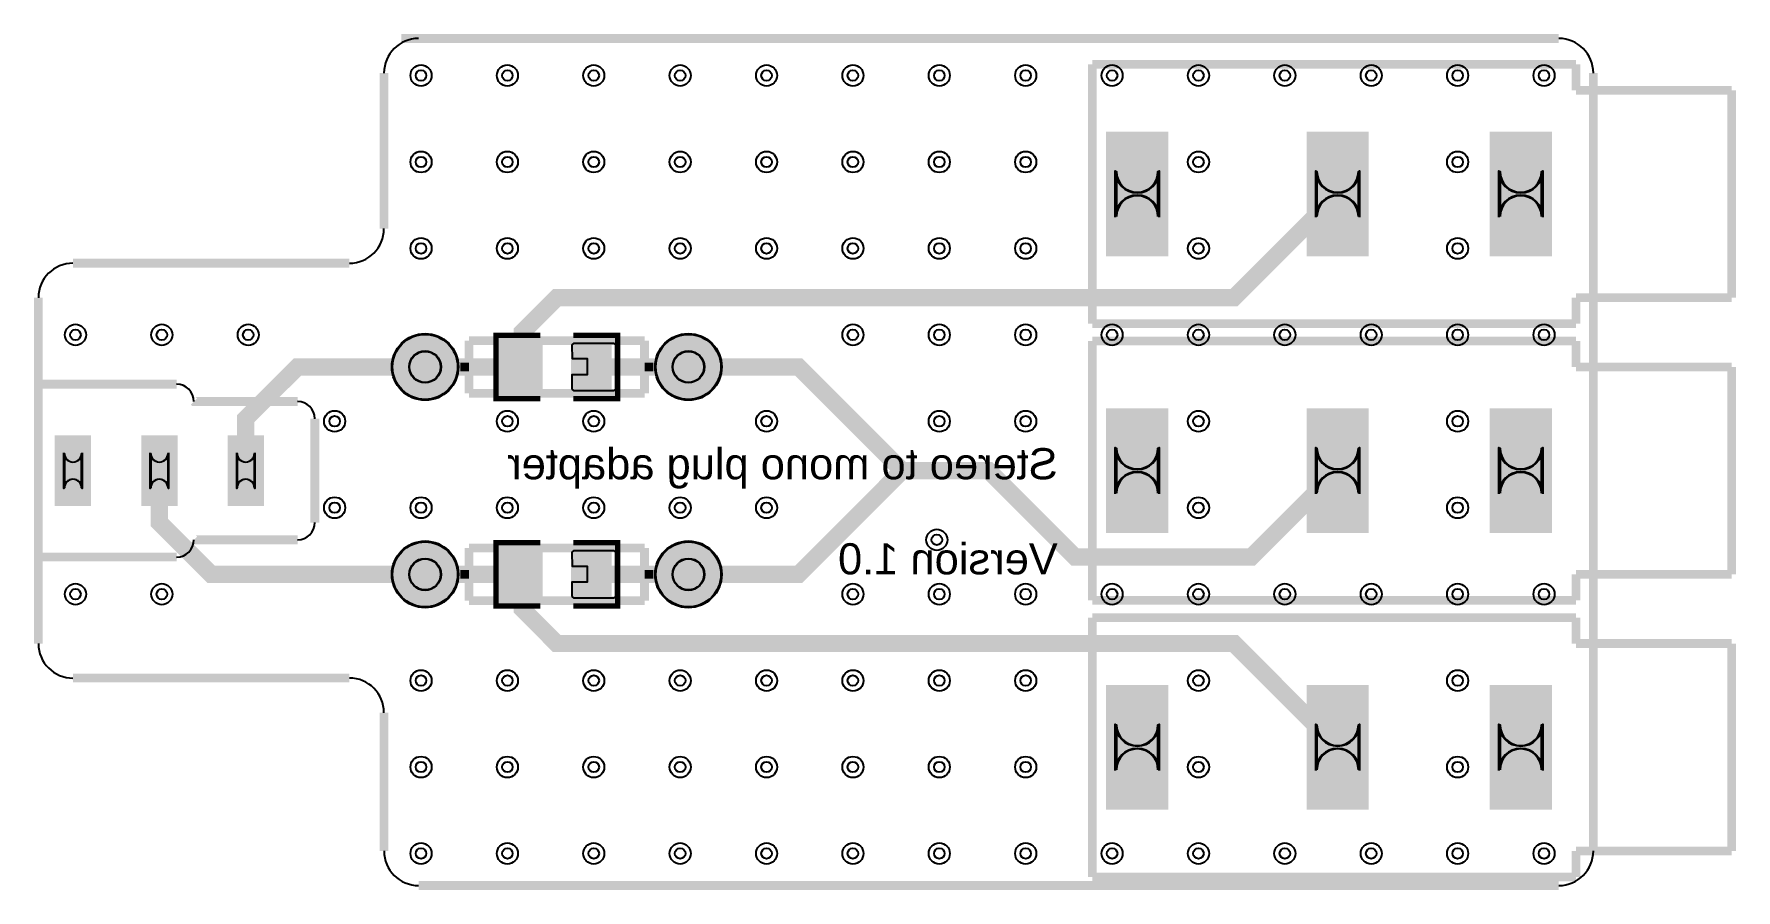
# Model space of a CAD drawing. Header units: millimetres. Extents: x -0.1 to 49.1, y -2.1 to 22.6.
import ezdxf

# ---------------------------------------------------------------- set-up
doc = ezdxf.new("R2010")
doc.units = ezdxf.units.MM
for name, color, linetype, true_color in [('BoardOutLine', 7, 'Continuous', 0xff00ff), ('BottomSolderMaskLayer', 7, 'Continuous', 0xaa00ff), ('Hole', 7, 'Continuous', 0x222222), ('Multi-Layer', 7, 'Continuous', 0xc0c0c0), ('TopLayer', 7, 'Continuous', 0xff0000), ('TopPasteMaskLayer', 7, 'Continuous', 0x808080), ('TopSilkLayer', 7, 'Continuous', 0xffcc00), ('TopSolderMaskLayer', 7, 'Continuous', 0x800080)]:
    doc.layers.add(name, color=color, linetype=linetype, true_color=true_color)
doc.styles.get("Standard").update_dxf_attribs({"font": 'arial.ttf'})

msp = doc.modelspace()

# ---------------------------------------------------------------- hatches: boundary and pattern name
at = {"layer": 'BottomSolderMaskLayer'}
for points in [[(32.700780570441566, 16.200228969121554), (30.899180367241115, 16.200228969121554), (30.899180367241115, 19.80182917232196), (32.700780570441566, 19.80182917232196)], [(38.500789678619185, 16.200228969121554), (36.699189475418734, 16.200228969121554), (36.699189475418734, 19.80182917232196), (38.500789678619185, 19.80182917232196)], [(43.80079119664879, 16.200228969121554), (41.99919099344834, 16.200228969121554), (41.99919099344834, 19.80182917232196), (43.80079119664879, 19.80182917232196)], [(10.224790449580826, 13, 1), (12.155194310388548, 13, 1)], [(17.84480568961145, 13, 1), (19.775209550419174, 13, 1)], [(32.700780570441566, 8.19921296708958), (30.899180367241115, 8.19921296708958), (30.899180367241115, 11.80081317028987), (32.700780570441566, 11.80081317028987)], [(38.500789678619185, 8.19921296708958), (36.699189475418734, 8.19921296708958), (36.699189475418734, 11.80081317028987), (38.500789678619185, 11.80081317028987)], [(43.80079119664879, 8.19921296708958), (41.99919099344834, 8.19921296708958), (41.99919099344834, 11.80081317028987), (43.80079119664879, 11.80081317028987)], [(0.4745999491999555, 11.025400050800044), (1.5254000508000445, 11.025400050800044), (1.5254000508000445, 8.974599949199956), (0.4745999491999555, 8.974599949199956)], [(2.9745934975740056, 11.025400050800044), (4.025393599174322, 11.025400050800044), (4.025393599174322, 8.974599949199956), (2.9745934975740056, 8.974599949199956)], [(5.4745999491999555, 11.025400050800044), (6.5254000508000445, 11.025400050800044), (6.5254000508000445, 8.974599949199956), (5.4745999491999555, 8.974599949199956)], [(10.224790449580826, 7.000000000000114, 1), (12.155194310388548, 7.000000000000114, 1)], [(17.84480568961145, 7.000000000000114, 1), (19.775209550419174, 7.000000000000114, 1)], [(32.700780570441566, 0.19921296708957925), (30.899180367241115, 0.19921296708957925), (30.899180367241115, 3.8008131702899846), (32.700780570441566, 3.8008131702899846)], [(38.500789678619185, 0.19921296708957925), (36.699189475418734, 0.19921296708957925), (36.699189475418734, 3.8008131702899846), (38.500789678619185, 3.8008131702899846)], [(43.80079119664879, 0.19921296708957925), (41.99919099344834, 0.19921296708957925), (41.99919099344834, 3.8008131702899846), (43.80079119664879, 3.8008131702899846)]]:
    msp.add_hatch(color=256, dxfattribs=at).paths.add_polyline_path(points)
at = {"layer": 'Multi-Layer'}
for points in [[(32.649987299974555, 16.25102870205751), (30.94998729997451, 16.25102870205751), (30.94998729997451, 19.751028702057397), (32.649987299974555, 19.751028702057397)], [(38.44998729997451, 16.25102870205751), (36.749987299974464, 16.25102870205751), (36.749987299974464, 19.751028702057397), (38.44998729997451, 19.751028702057397)], [(43.74998729997469, 16.25102870205751), (42.049987299974646, 16.25102870205751), (42.049987299974646, 19.751028702057397), (43.74998729997469, 19.751028702057397)], [(10.250190500380928, 13, 1), (12.129794259588447, 13, 1)], [(17.870205740411553, 13, 1), (19.749809499619072, 13, 1)], [(32.649987299974555, 8.250012700025422), (30.94998729997451, 8.250012700025422), (30.94998729997451, 11.750012700025422), (32.649987299974555, 11.750012700025422)], [(38.44998729997451, 8.250012700025422), (36.749987299974464, 8.250012700025422), (36.749987299974464, 11.750012700025422), (38.44998729997451, 11.750012700025422)], [(43.74998729997469, 8.250012700025422), (42.049987299974646, 8.250012700025422), (42.049987299974646, 11.750012700025422), (43.74998729997469, 11.750012700025422)], [(0.5, 11), (1.5, 11), (1.5, 9), (0.5, 9)], [(3, 11), (4, 11), (4, 9), (3, 9)], [(5.5, 11), (6.5, 11), (6.5, 9), (5.5, 9)], [(10.250190500380928, 7.000000000000114, 1), (12.129794259588447, 7.000000000000114, 1)], [(17.870205740411553, 7.000000000000114, 1), (19.749809499619072, 7.000000000000114, 1)], [(32.649987299974555, 0.2500127000254224), (30.94998729997451, 0.2500127000254224), (30.94998729997451, 3.7500127000254224), (32.649987299974555, 3.7500127000254224)], [(38.44998729997451, 0.2500127000254224), (36.749987299974464, 0.2500127000254224), (36.749987299974464, 3.7500127000254224), (38.44998729997451, 3.7500127000254224)], [(43.74998729997469, 0.2500127000254224), (42.049987299974646, 0.2500127000254224), (42.049987299974646, 3.7500127000254224), (43.74998729997469, 3.7500127000254224)]]:
    msp.add_hatch(color=256, dxfattribs=at).paths.add_polyline_path(points)
at = {"layer": 'TopLayer'}
for points in [[(14.566217932435848, 12.311506223012543), (14.566217932435848, 13.68849377698757), (13.433680467361, 13.68849377698757), (13.433680467361, 12.311506223012543)], [(15.433782067564152, 12.311506223012543), (15.433782067564152, 13.68849377698757), (16.566319532639, 13.68849377698757), (16.566319532639, 12.311506223012543)], [(14.566217932435848, 6.3115062230124295), (14.566217932435848, 7.6884937769875705), (13.433680467361, 7.6884937769875705), (13.433680467361, 6.3115062230124295)], [(15.433782067564152, 6.3115062230124295), (15.433782067564152, 7.6884937769875705), (16.566319532639, 7.6884937769875705), (16.566319532639, 6.3115062230124295)]]:
    msp.add_hatch(color=256, dxfattribs=at).paths.add_polyline_path(points)
at = {"layer": 'TopPasteMaskLayer'}
for points in [[(13.299974599949337, 12.359994919989958), (13.299974599949337, 13.639979679959424), (13.3499872999746, 13.689992379984801), (14.5, 13.689992379984801), (14.549987299974646, 13.639979679959424), (14.555016510033056, 13.229946659893358), (14.105003810007702, 13.229946659893358), (14.105003810007702, 12.779959359918735), (14.545008890017698, 12.779959359918735), (14.549987299974646, 12.359994919989958), (14.5, 12.309982219964468), (13.3499872999746, 12.309982219964468)], [(13.299974599949337, 6.359994919989845), (13.299974599949337, 7.6399796799593105), (13.3499872999746, 7.689992379984801), (14.5, 7.689992379984801), (14.549987299974646, 7.6399796799593105), (14.555016510033056, 7.229946659893358), (14.105003810007702, 7.229946659893358), (14.105003810007702, 6.779959359918735), (14.545008890017698, 6.779959359918735), (14.549987299974646, 6.359994919989845), (14.5, 6.309982219964468), (13.3499872999746, 6.309982219964468)]]:
    msp.add_hatch(color=256, dxfattribs=at).paths.add_polyline_path(points)
at = {"layer": 'TopSolderMaskLayer'}
for points in [[(32.700780570441566, 16.200228969121554), (30.899180367241115, 16.200228969121554), (30.899180367241115, 19.80182917232196), (32.700780570441566, 19.80182917232196)], [(38.500789678619185, 16.200228969121554), (36.699189475418734, 16.200228969121554), (36.699189475418734, 19.80182917232196), (38.500789678619185, 19.80182917232196)], [(43.80079119664879, 16.200228969121554), (41.99919099344834, 16.200228969121554), (41.99919099344834, 19.80182917232196), (43.80079119664879, 19.80182917232196)], [(10.224790449580826, 13, 1), (12.155194310388548, 13, 1)], [(17.84480568961145, 13, 1), (19.775209550419174, 13, 1)], [(14.591615704591504, 12.286106640735625), (14.591615704591504, 13.713893359264489), (13.408278137916113, 13.713893359264489), (13.408278137916113, 12.286106640735625)], [(15.408384295408496, 12.286106640735625), (15.408384295408496, 13.713893359264489), (16.59172186208366, 13.713893359264489), (16.59172186208366, 12.286106640735625)], [(32.700780570441566, 8.19921296708958), (30.899180367241115, 8.19921296708958), (30.899180367241115, 11.80081317028987), (32.700780570441566, 11.80081317028987)], [(38.500789678619185, 8.19921296708958), (36.699189475418734, 8.19921296708958), (36.699189475418734, 11.80081317028987), (38.500789678619185, 11.80081317028987)], [(43.80079119664879, 8.19921296708958), (41.99919099344834, 8.19921296708958), (41.99919099344834, 11.80081317028987), (43.80079119664879, 11.80081317028987)], [(0.4745999491999555, 11.025400050800044), (1.5254000508000445, 11.025400050800044), (1.5254000508000445, 8.974599949199956), (0.4745999491999555, 8.974599949199956)], [(2.9745934975740056, 11.025400050800044), (4.025393599174322, 11.025400050800044), (4.025393599174322, 8.974599949199956), (2.9745934975740056, 8.974599949199956)], [(5.4745999491999555, 11.025400050800044), (6.5254000508000445, 11.025400050800044), (6.5254000508000445, 8.974599949199956), (5.4745999491999555, 8.974599949199956)], [(10.224790449580826, 7.000000000000114, 1), (12.155194310388548, 7.000000000000114, 1)], [(17.84480568961145, 7.000000000000114, 1), (19.775209550419174, 7.000000000000114, 1)], [(14.591615704591504, 6.286106640735511), (14.591615704591504, 7.713893359264489), (13.408278137916113, 7.713893359264489), (13.408278137916113, 6.286106640735511)], [(15.408384295408496, 6.286106640735511), (15.408384295408496, 7.713893359264489), (16.59172186208366, 7.713893359264489), (16.59172186208366, 6.286106640735511)], [(32.700780570441566, 0.19921296708957925), (30.899180367241115, 0.19921296708957925), (30.899180367241115, 3.8008131702899846), (32.700780570441566, 3.8008131702899846)], [(38.500789678619185, 0.19921296708957925), (36.699189475418734, 0.19921296708957925), (36.699189475418734, 3.8008131702899846), (38.500789678619185, 3.8008131702899846)], [(43.80079119664879, 0.19921296708957925), (41.99919099344834, 0.19921296708957925), (41.99919099344834, 3.8008131702899846), (43.80079119664879, 3.8008131702899846)]]:
    msp.add_hatch(color=256, dxfattribs=at).paths.add_polyline_path(points)

# ---------------------------------------------------------------- linework, layer by layer
at = {"layer": 'BoardOutLine', "const_width": 0.25400050800101603}
for points in [[(10.5, 22.5), (44.000025400050845, 22.5)], [(10, 21.5), (10, 17)], [(45, 21.5), (45, -1)], [(1, 16.000000000000114), (9, 16.000000000000114)], [(0, 5), (0, 15)], [(1, 4), (9, 4)], [(10, -1), (10, 3.0000000000001137)], [(44, -1.9999999999998863), (13.216408432816934, -1.9999999999998863), (11.004064008127898, -1.9999999999998863)]]:
    msp.add_lwpolyline(points, dxfattribs=at)
at = {"layer": 'BoardOutLine'}
for centre, start, end in [((11, 21.5), 90, 180), ((44.00005080010169, 21.5), 0, 90), ((9, 17), 270, 0), ((1, 15.000000000000114), 90, 180), ((1, 5), 180.00000000000148, 270), ((9, 3.0000000000001137), 0, 90), ((11.003302006603917, -1), 180.00000000000148, 270), ((44, -1), 270, 0)]:
    msp.add_arc(centre, 1, start, end, dxfattribs=at)
at = {"layer": 'BottomSolderMaskLayer'}
for points in [[(31.16413503263461, 17.332134324176536), (31.16413503263461, 18.669897679887526)], [(32.43585282312902, 17.332134324176536), (32.43585282312902, 18.669897679887526)], [(36.964144140812, 17.332134324176536), (36.964144140812, 18.669897679887526)], [(38.23586193130641, 17.332134324176536), (38.23586193130641, 18.669897679887526)], [(42.264145658841606, 17.332134324176536), (42.264145658841606, 18.669897679887526)], [(43.53586344933601, 17.332134324176536), (43.53586344933601, 18.669897679887526)], [(0.7372866294119685, 10.512673980186719), (0.7372866294119685, 9.487299974599864)], [(1.2627133705880316, 10.512673980186719), (1.2627133705880316, 9.487299974599864)], [(3.237280177786246, 10.512673980186833), (3.237280177786246, 9.487299974599864)], [(3.762706918962309, 10.512673980186833), (3.762706918962309, 9.487299974599864)], [(5.737286629411969, 10.512673980186833), (5.737286629411969, 9.487299974599864)], [(6.262713370588031, 10.512673980186833), (6.262713370588031, 9.487299974599864)], [(31.16413503263461, 9.331118322144448), (31.16413503263461, 10.668881677855438)], [(32.43585282312902, 9.331118322144448), (32.43585282312902, 10.668881677855438)], [(36.964144140812, 9.331118322144448), (36.964144140812, 10.668881677855438)], [(38.23586193130641, 9.331118322144448), (38.23586193130641, 10.668881677855438)], [(42.264145658841606, 9.331118322144448), (42.264145658841606, 10.668881677855438)], [(43.53586344933601, 9.331118322144448), (43.53586344933601, 10.668881677855438)], [(31.16413503263461, 1.331118322144448), (31.16413503263461, 2.668881677855552)], [(32.43585282312902, 1.331118322144448), (32.43585282312902, 2.668881677855552)], [(36.964144140812, 1.331118322144448), (36.964144140812, 2.668881677855552)], [(38.23586193130641, 1.331118322144448), (38.23586193130641, 2.668881677855552)], [(42.264145658841606, 1.331118322144448), (42.264145658841606, 2.668881677855552)], [(43.53586344933601, 1.331118322144448), (43.53586344933601, 2.668881677855552)]]:
    msp.add_lwpolyline(points, close=True, dxfattribs=at)
for centre, radius in [((11.189992379984687, 13), 0.9652019304038612), ((18.810007620015313, 13), 0.9652019304038612), ((11.189992379984687, 13), 0.4617317342742795), ((18.810007620015313, 13), 0.4617317342742795), ((11.189992379984687, 7.000000000000114), 0.9652019304038612), ((18.810007620015313, 7.000000000000114), 0.9652019304038612), ((11.189992379984687, 7.000000000000114), 0.4617317342742795), ((18.810007620015313, 7.000000000000114), 0.4617317342742795)]:
    msp.add_circle(centre, radius, dxfattribs=at)
for centre, radius, start, end in [((31.799993927881815, 18.669897679887526), 0.6358588952472024, 180, 360), ((37.600003036059206, 18.669897679887526), 0.6358588952472024, 180, 360), ((42.90000455408881, 18.669897679887526), 0.6358588952472024, 180, 360), ((31.799993927881815, 17.332134324176536), 0.6358588952472024, 360, 180), ((37.600003036059206, 17.332134324176536), 0.6358588952472024, 360, 180), ((42.90000455408881, 17.332134324176536), 0.6358588952472024, 360, 180), ((1, 10.512673980186719), 0.26271337058803146, 180, 0), ((3.4999935483742775, 10.512673980186833), 0.26271337058803146, 180, 0), ((6, 10.512673980186833), 0.26271337058803146, 180, 0), ((31.799993927881815, 10.668881677855438), 0.6358588952472024, 180, 360), ((37.600003036059206, 10.668881677855438), 0.6358588952472024, 180, 360), ((42.90000455408881, 10.668881677855438), 0.6358588952472024, 180, 360), ((31.799993927881815, 9.331118322144448), 0.6358588952472024, 360, 180), ((37.600003036059206, 9.331118322144448), 0.6358588952472024, 360, 180), ((42.90000455408881, 9.331118322144448), 0.6358588952472024, 360, 180), ((1, 9.487299974599864), 0.26271337058803146, 0, 180), ((3.4999935483742775, 9.487299974599864), 0.26271337058803146, 0, 180), ((6, 9.487299974599864), 0.26271337058803146, 0, 180), ((31.799993927881815, 2.668881677855552), 0.6358588952472024, 180, 360), ((37.600003036059206, 2.668881677855552), 0.6358588952472024, 180, 360), ((42.90000455408881, 2.668881677855552), 0.6358588952472024, 180, 360), ((31.799993927881815, 1.331118322144448), 0.6358588952472024, 360, 180), ((37.600003036059206, 1.331118322144448), 0.6358588952472024, 360, 180), ((42.90000455408881, 1.331118322144448), 0.6358588952472024, 360, 180)]:
    msp.add_arc(centre, radius, start, end, dxfattribs=at)
at = {"layer": 'Hole'}
for centre in [(11.072059944119928, 21.427940055880185), (13.572059944119928, 21.427940055880185), (16.07205994411993, 21.427940055880185), (18.57205994411993, 21.427940055880185), (21.0720599441197, 21.427940055880185), (23.57205994411993, 21.427940055880185), (26.07205994411993, 21.427940055880185), (28.57205994411993, 21.427940055880185), (31.07205994411993, 21.427940055880185), (33.57205994411993, 21.427940055880185), (36.07205994411993, 21.427940055880185), (38.57205994411993, 21.427940055880185), (41.07205994411993, 21.427940055880185), (43.57205994411993, 21.427940055880185), (11.072059944119928, 18.92794005588007), (13.572059944119928, 18.92794005588007), (16.07205994411993, 18.92794005588007), (18.57205994411993, 18.92794005588007), (21.0720599441197, 18.92794005588007), (23.57205994411993, 18.92794005588007), (26.07205994411993, 18.92794005588007), (28.57205994411993, 18.92794005588007), (33.57205994411993, 18.92794005588007), (41.07205994411993, 18.92794005588007), (11.072059944119928, 16.427940055880185), (13.572059944119928, 16.427940055880185), (16.07205994411993, 16.427940055880185), (18.57205994411993, 16.427940055880185), (21.0720599441197, 16.427940055880185), (23.57205994411993, 16.427940055880185), (26.07205994411993, 16.427940055880185), (28.57205994411993, 16.427940055880185), (33.57205994411993, 16.427940055880185), (41.07205994411993, 16.427940055880185), (1.0720599441198146, 13.927940055880072), (3.5720599441199283, 13.927940055880072), (6.072059944119928, 13.927940055880072), (23.57205994411993, 13.927940055880072), (26.07205994411993, 13.927940055880072), (28.57205994411993, 13.927940055880072), (31.07205994411993, 13.927940055880072), (33.57205994411993, 13.927940055880072), (36.07205994411993, 13.927940055880072), (38.57205994411993, 13.927940055880072), (41.07205994411993, 13.927940055880072), (43.57205994411993, 13.927940055880072), (8.572059944119928, 11.427940055880072), (13.572059944119928, 11.427940055880072), (16.07205994411993, 11.427940055880072), (21.0720599441197, 11.427940055880072), (26.07205994411993, 11.427940055880072), (28.57205994411993, 11.427940055880072), (33.57205994411993, 11.427940055880072), (41.07205994411993, 11.427940055880072), (8.572059944119928, 8.927940055880185), (11.072059944119928, 8.927940055880185), (13.572059944119928, 8.927940055880185), (16.07205994411993, 8.927940055880185), (18.57205994411993, 8.927940055880185), (21.0720599441197, 8.927940055880185), (33.57205994411993, 8.927940055880185), (41.07205994411993, 8.927940055880185), (26, 8), (1.0720599441198146, 6.427940055880072), (3.5720599441199283, 6.427940055880072), (23.57205994411993, 6.427940055880072), (26.07205994411993, 6.427940055880072), (28.57205994411993, 6.427940055880072), (31.07205994411993, 6.427940055880072), (33.57205994411993, 6.427940055880072), (36.07205994411993, 6.427940055880072), (38.57205994411993, 6.427940055880072), (41.07205994411993, 6.427940055880072), (43.57205994411993, 6.427940055880072), (11.072059944119928, 3.9279400558801854), (13.572059944119928, 3.9279400558801854), (16.07205994411993, 3.9279400558801854), (18.57205994411993, 3.9279400558801854), (21.0720599441197, 3.9279400558801854), (23.57205994411993, 3.9279400558801854), (26.07205994411993, 3.9279400558801854), (28.57205994411993, 3.9279400558801854), (33.57205994411993, 3.9279400558801854), (41.07205994411993, 3.9279400558801854), (11.072059944119928, 1.4279400558800717), (13.572059944119928, 1.4279400558800717), (16.07205994411993, 1.4279400558800717), (18.57205994411993, 1.4279400558800717), (21.0720599441197, 1.4279400558800717), (23.57205994411993, 1.4279400558800717), (26.07205994411993, 1.4279400558800717), (28.57205994411993, 1.4279400558800717), (33.57205994411993, 1.4279400558800717), (41.07205994411993, 1.4279400558800717), (11.072059944119928, -1.0720599441198146), (13.572059944119928, -1.0720599441198146), (16.07205994411993, -1.0720599441198146), (18.57205994411993, -1.0720599441198146), (21.0720599441197, -1.0720599441198146), (23.57205994411993, -1.0720599441198146), (26.07205994411993, -1.0720599441198146), (28.57205994411993, -1.0720599441198146), (31.07205994411993, -1.0720599441198146), (33.57205994411993, -1.0720599441198146), (36.07205994411993, -1.0720599441198146), (38.57205994411993, -1.0720599441198146), (41.07205994411993, -1.0720599441198146), (43.57205994411993, -1.0720599441198146)]:
    msp.add_circle(centre, 0.15250190500381003, dxfattribs=at)
at = {"layer": 'Multi-Layer'}
for points in [[(31.20000000000018, 17.351003302006575), (31.20000000000018, 18.651028702057374)], [(32.40000000000018, 17.351003302006575), (32.40000000000018, 18.651028702057374)], [(37.000000000000135, 17.351003302006575), (37.000000000000135, 18.651028702057374)], [(38.20000000000014, 17.351003302006575), (38.20000000000014, 18.651028702057374)], [(42.29999999999986, 17.351003302006575), (42.29999999999986, 18.651028702057374)], [(43.499999999999865, 17.351003302006575), (43.499999999999865, 18.651028702057374)], [(0.7499872999746, 10.499974599949269), (0.7499872999746, 9.5)], [(1.2500127000254, 10.499974599949269), (1.2500127000254, 9.5)], [(3.2499872999746, 10.499974599949383), (3.2499872999746, 9.5)], [(3.7500127000254, 10.499974599949383), (3.7500127000254, 9.5)], [(5.7499872999746, 10.499974599949383), (5.7499872999746, 9.5)], [(6.2500127000254, 10.499974599949383), (6.2500127000254, 9.5)], [(31.20000000000018, 9.3499872999746), (31.20000000000018, 10.6500127000254)], [(32.40000000000018, 9.3499872999746), (32.40000000000018, 10.6500127000254)], [(37.000000000000135, 9.3499872999746), (37.000000000000135, 10.6500127000254)], [(38.20000000000014, 9.3499872999746), (38.20000000000014, 10.6500127000254)], [(42.29999999999986, 9.3499872999746), (42.29999999999986, 10.6500127000254)], [(43.499999999999865, 9.3499872999746), (43.499999999999865, 10.6500127000254)], [(31.20000000000018, 1.3499872999746003), (31.20000000000018, 2.6500127000255134)], [(32.40000000000018, 1.3499872999746003), (32.40000000000018, 2.6500127000255134)], [(37.000000000000135, 1.3499872999746003), (37.000000000000135, 2.6500127000255134)], [(38.20000000000014, 1.3499872999746003), (38.20000000000014, 2.6500127000255134)], [(42.29999999999986, 1.3499872999746003), (42.29999999999986, 2.6500127000255134)], [(43.499999999999865, 1.3499872999746003), (43.499999999999865, 2.6500127000255134)]]:
    msp.add_lwpolyline(points, close=True, dxfattribs=at)
for centre, radius in [((11.072059944119928, 21.427940055880185), 0.30500381000762006), ((13.572059944119928, 21.427940055880185), 0.30500381000762006), ((16.07205994411993, 21.427940055880185), 0.30500381000762006), ((18.57205994411993, 21.427940055880185), 0.30500381000762006), ((21.0720599441197, 21.427940055880185), 0.30500381000762006), ((23.57205994411993, 21.427940055880185), 0.30500381000762006), ((26.07205994411993, 21.427940055880185), 0.30500381000762006), ((28.57205994411993, 21.427940055880185), 0.30500381000762006), ((31.07205994411993, 21.427940055880185), 0.30500381000762006), ((33.57205994411993, 21.427940055880185), 0.30500381000762006), ((36.07205994411993, 21.427940055880185), 0.30500381000762006), ((38.57205994411993, 21.427940055880185), 0.30500381000762006), ((41.07205994411993, 21.427940055880185), 0.30500381000762006), ((43.57205994411993, 21.427940055880185), 0.30500381000762006), ((11.072059944119928, 18.92794005588007), 0.30500381000762006), ((13.572059944119928, 18.92794005588007), 0.30500381000762006), ((16.07205994411993, 18.92794005588007), 0.30500381000762006), ((18.57205994411993, 18.92794005588007), 0.30500381000762006), ((21.0720599441197, 18.92794005588007), 0.30500381000762006), ((23.57205994411993, 18.92794005588007), 0.30500381000762006), ((26.07205994411993, 18.92794005588007), 0.30500381000762006), ((28.57205994411993, 18.92794005588007), 0.30500381000762006), ((33.57205994411993, 18.92794005588007), 0.30500381000762006), ((41.07205994411993, 18.92794005588007), 0.30500381000762006), ((11.072059944119928, 16.427940055880185), 0.30500381000762006), ((13.572059944119928, 16.427940055880185), 0.30500381000762006), ((16.07205994411993, 16.427940055880185), 0.30500381000762006), ((18.57205994411993, 16.427940055880185), 0.30500381000762006), ((21.0720599441197, 16.427940055880185), 0.30500381000762006), ((23.57205994411993, 16.427940055880185), 0.30500381000762006), ((26.07205994411993, 16.427940055880185), 0.30500381000762006), ((28.57205994411993, 16.427940055880185), 0.30500381000762006), ((33.57205994411993, 16.427940055880185), 0.30500381000762006), ((41.07205994411993, 16.427940055880185), 0.30500381000762006), ((1.0720599441198146, 13.927940055880072), 0.30500381000762006), ((3.5720599441199283, 13.927940055880072), 0.30500381000762006), ((6.072059944119928, 13.927940055880072), 0.30500381000762006), ((11.189992379984687, 13), 0.9398018796037594), ((18.810007620015313, 13), 0.9398018796037594), ((23.57205994411993, 13.927940055880072), 0.30500381000762006), ((26.07205994411993, 13.927940055880072), 0.30500381000762006), ((28.57205994411993, 13.927940055880072), 0.30500381000762006), ((31.07205994411993, 13.927940055880072), 0.30500381000762006), ((33.57205994411993, 13.927940055880072), 0.30500381000762006), ((36.07205994411993, 13.927940055880072), 0.30500381000762006), ((38.57205994411993, 13.927940055880072), 0.30500381000762006), ((41.07205994411993, 13.927940055880072), 0.30500381000762006), ((43.57205994411993, 13.927940055880072), 0.30500381000762006), ((11.189992379984687, 13), 0.4495808991617984), ((18.810007620015313, 13), 0.4495808991617984), ((8.572059944119928, 11.427940055880072), 0.30500381000762006), ((13.572059944119928, 11.427940055880072), 0.30500381000762006), ((16.07205994411993, 11.427940055880072), 0.30500381000762006), ((21.0720599441197, 11.427940055880072), 0.30500381000762006), ((26.07205994411993, 11.427940055880072), 0.30500381000762006), ((28.57205994411993, 11.427940055880072), 0.30500381000762006), ((33.57205994411993, 11.427940055880072), 0.30500381000762006), ((41.07205994411993, 11.427940055880072), 0.30500381000762006), ((8.572059944119928, 8.927940055880185), 0.30500381000762006), ((11.072059944119928, 8.927940055880185), 0.30500381000762006), ((13.572059944119928, 8.927940055880185), 0.30500381000762006), ((16.07205994411993, 8.927940055880185), 0.30500381000762006), ((18.57205994411993, 8.927940055880185), 0.30500381000762006), ((21.0720599441197, 8.927940055880185), 0.30500381000762006), ((33.57205994411993, 8.927940055880185), 0.30500381000762006), ((41.07205994411993, 8.927940055880185), 0.30500381000762006), ((11.189992379984687, 7.000000000000114), 0.9398018796037594), ((18.810007620015313, 7.000000000000114), 0.9398018796037594), ((26, 8), 0.30500381000762006), ((11.189992379984687, 7.000000000000114), 0.4495808991617984), ((18.810007620015313, 7.000000000000114), 0.4495808991617984), ((1.0720599441198146, 6.427940055880072), 0.30500381000762006), ((3.5720599441199283, 6.427940055880072), 0.30500381000762006), ((23.57205994411993, 6.427940055880072), 0.30500381000762006), ((26.07205994411993, 6.427940055880072), 0.30500381000762006), ((28.57205994411993, 6.427940055880072), 0.30500381000762006), ((31.07205994411993, 6.427940055880072), 0.30500381000762006), ((33.57205994411993, 6.427940055880072), 0.30500381000762006), ((36.07205994411993, 6.427940055880072), 0.30500381000762006), ((38.57205994411993, 6.427940055880072), 0.30500381000762006), ((41.07205994411993, 6.427940055880072), 0.30500381000762006), ((43.57205994411993, 6.427940055880072), 0.30500381000762006), ((11.072059944119928, 3.9279400558801854), 0.30500381000762006), ((13.572059944119928, 3.9279400558801854), 0.30500381000762006), ((16.07205994411993, 3.9279400558801854), 0.30500381000762006), ((18.57205994411993, 3.9279400558801854), 0.30500381000762006), ((21.0720599441197, 3.9279400558801854), 0.30500381000762006), ((23.57205994411993, 3.9279400558801854), 0.30500381000762006), ((26.07205994411993, 3.9279400558801854), 0.30500381000762006), ((28.57205994411993, 3.9279400558801854), 0.30500381000762006), ((33.57205994411993, 3.9279400558801854), 0.30500381000762006), ((41.07205994411993, 3.9279400558801854), 0.30500381000762006), ((11.072059944119928, 1.4279400558800717), 0.30500381000762006), ((13.572059944119928, 1.4279400558800717), 0.30500381000762006), ((16.07205994411993, 1.4279400558800717), 0.30500381000762006), ((18.57205994411993, 1.4279400558800717), 0.30500381000762006), ((21.0720599441197, 1.4279400558800717), 0.30500381000762006), ((23.57205994411993, 1.4279400558800717), 0.30500381000762006), ((26.07205994411993, 1.4279400558800717), 0.30500381000762006), ((28.57205994411993, 1.4279400558800717), 0.30500381000762006), ((33.57205994411993, 1.4279400558800717), 0.30500381000762006), ((41.07205994411993, 1.4279400558800717), 0.30500381000762006), ((11.072059944119928, -1.0720599441198146), 0.30500381000762006), ((13.572059944119928, -1.0720599441198146), 0.30500381000762006), ((16.07205994411993, -1.0720599441198146), 0.30500381000762006), ((18.57205994411993, -1.0720599441198146), 0.30500381000762006), ((21.0720599441197, -1.0720599441198146), 0.30500381000762006), ((23.57205994411993, -1.0720599441198146), 0.30500381000762006), ((26.07205994411993, -1.0720599441198146), 0.30500381000762006), ((28.57205994411993, -1.0720599441198146), 0.30500381000762006), ((31.07205994411993, -1.0720599441198146), 0.30500381000762006), ((33.57205994411993, -1.0720599441198146), 0.30500381000762006), ((36.07205994411993, -1.0720599441198146), 0.30500381000762006), ((38.57205994411993, -1.0720599441198146), 0.30500381000762006), ((41.07205994411993, -1.0720599441198146), 0.30500381000762006), ((43.57205994411993, -1.0720599441198146), 0.30500381000762006)]:
    msp.add_circle(centre, radius, dxfattribs=at)
for centre, radius, start, end in [((31.800000000000182, 18.651028702057374), 0.6000000000000001, 180, 360), ((37.600000000000136, 18.651028702057374), 0.6000000000000001, 180, 360), ((42.899999999999864, 18.651028702057374), 0.6000000000000001, 180, 360), ((31.800000000000182, 17.351003302006575), 0.6000000000000001, 360, 180), ((37.600000000000136, 17.351003302006575), 0.6000000000000001, 360, 180), ((42.899999999999864, 17.351003302006575), 0.6000000000000001, 360, 180), ((1, 10.499974599949269), 0.25001270002540005, 180, 0), ((3.5, 10.499974599949383), 0.25001270002540005, 180, 0), ((6, 10.499974599949383), 0.25001270002540005, 180, 0), ((31.800000000000182, 10.6500127000254), 0.6000000000000001, 180, 360), ((37.600000000000136, 10.6500127000254), 0.6000000000000001, 180, 360), ((42.899999999999864, 10.6500127000254), 0.6000000000000001, 180, 360), ((31.800000000000182, 9.3499872999746), 0.6000000000000001, 360, 180), ((37.600000000000136, 9.3499872999746), 0.6000000000000001, 360, 180), ((42.899999999999864, 9.3499872999746), 0.6000000000000001, 360, 180), ((1, 9.5), 0.25001270002540005, 0, 180), ((3.5, 9.5), 0.25001270002540005, 0, 180), ((6, 9.5), 0.25001270002540005, 0, 180), ((31.800000000000182, 2.6500127000255134), 0.6000000000000001, 180, 360), ((37.600000000000136, 2.6500127000255134), 0.6000000000000001, 180, 360), ((42.899999999999864, 2.6500127000255134), 0.6000000000000001, 180, 360), ((31.800000000000182, 1.3499872999746003), 0.6000000000000001, 360, 180), ((37.600000000000136, 1.3499872999746003), 0.6000000000000001, 360, 180), ((42.899999999999864, 1.3499872999746003), 0.6000000000000001, 360, 180)]:
    msp.add_arc(centre, radius, start, end, dxfattribs=at)
at = {"layer": 'TopLayer', "const_width": 0.5}
for points in [[(14.000508001015987, 12.999745999492006), (14.000508001015987, 14.000508001015987), (14.998729997460032, 14.998729997460032), (34.597663195326504, 14.998729997460032), (37.59994919989845, 18.001016002031974)], [(6.000025400050845, 10.000025400050845), (6.000025400050845, 11.506223012446071), (7.499974599949155, 13), (14, 13)], [(18.808737617475344, 12.999745999492006), (21.998983997968026, 12.999745999492006), (24.998729997460032, 10), (21.998983997968026, 7.000254000507994), (15.999491998984013, 7.000254000507994)], [(16, 13), (18.810007620015313, 13)], [(3.500127000253997, 10), (3.500127000253997, 8.499872999746003), (5, 7.000000000000114), (14, 7.000000000000114)], [(24.998729997460032, 10), (27.50063500127021, 10), (30, 7.500635001270098), (35.10033020066021, 7.500635001270098), (37.59969519939045, 10)], [(14.000508001015987, 7.000254000507994), (14.000508001015987, 5.999491998984013), (14.998729997460032, 5.001270002540082), (34.59867919735848, 5.001270002540082), (37.59994919989845, 2)]]:
    msp.add_lwpolyline(points, dxfattribs=at)
at = {"layer": 'TopPasteMaskLayer'}
for points in [[(15.44998729997451, 12.359994919989958), (15.450012700025354, 12.779959359918735), (15.894996189992298, 12.779959359918735), (15.894996189992298, 13.229946659893358), (15.45501651003292, 13.229946659893358), (15.44998729997451, 13.639979679959424), (15.5, 13.689992379984801), (16.649987299974555, 13.689992379984801), (16.700000000000045, 13.639979679959424), (16.700000000000045, 12.359994919989958), (16.649987299974555, 12.309982219964468), (15.5, 12.309982219964468)], [(15.44998729997451, 6.359994919989845), (15.450012700025354, 6.779959359918735), (15.894996189992298, 6.779959359918735), (15.894996189992298, 7.229946659893358), (15.45501651003292, 7.229946659893358), (15.44998729997451, 7.6399796799593105), (15.5, 7.689992379984801), (16.649987299974555, 7.689992379984801), (16.700000000000045, 7.6399796799593105), (16.700000000000045, 6.359994919989845), (16.649987299974555, 6.309982219964468), (15.5, 6.309982219964468)]]:
    msp.add_lwpolyline(points, close=True, dxfattribs=at)
at = {"layer": 'TopSilkLayer'}
for points, const_width in [([(30.5, 14.251028702057397), (30.5, 21.751054102108128)], 0.25400050800101603), ([(44.5, 21.751054102108128), (30.5, 21.751054102108128)], 0.25400050800101603), ([(44.5, 21.001016002032088), (44.5, 21.751054102108128)], 0.25400050800101603), ([(48.99994919989854, 21.001016002032088), (44.5, 21.001016002032088)], 0.25400050800101603), ([(49.000025400050845, 21.001016002032088), (49.000025400050845, 15.001016002032088)], 0.25400050800101603), ([(44.5, 15.001016002032088), (44.5, 14.251028702057397)], 0.25400050800101603), ([(49.000025400050845, 15.001016002032088), (44.5, 15.001016002032088)], 0.25400050800101603), ([(44.5, 14.251028702057397), (30.5, 14.251028702057397)], 0.25400050800101603), ([(12.459994919989867, 13), (12.459994919989867, 13.76200152400304)], 0.25400050800101603), ([(12.459994919989867, 13.76200152400304), (17.540005080010133, 13.76200152400304)], 0.25400050800101603), ([(14.523799847599548, 12.082905765811574), (13.238862077724207, 12.082905765811574), (13.238862077724207, 13.91709423418854), (14.523799847599548, 13.91709423418854)], 0.15240030480060962), ([(15.476200152400224, 12.082905765811574), (16.761137922275793, 12.082905765811574), (16.761137922275793, 13.91709423418854), (15.476200152400224, 13.91709423418854)], 0.15240030480060962), ([(17.540005080010133, 13.76200152400304), (17.540005080010133, 13)], 0.25400050800101603), ([(30.5, 6.250012700025422), (30.5, 13.750038100076154)], 0.25400050800101603), ([(44.5, 13.750038100076154), (30.5, 13.750038100076154)], 0.25400050800101603), ([(44.5, 13), (44.5, 13.750038100076154)], 0.25400050800101603), ([(12.459994919989867, 13), (12.20599441198874, 13)], 0.25400050800101603), ([(12.459994919989867, 12.23799847599696), (12.459994919989867, 13)], 0.25400050800101603), ([(17.540005080010133, 13), (17.79400558801126, 13)], 0.25400050800101603), ([(17.540005080010133, 13), (17.540005080010133, 12.23799847599696)], 0.25400050800101603), ([(48.99994919989854, 13), (44.5, 13)], 0.25400050800101603), ([(49.000025400050845, 13), (49.000025400050845, 7.000000000000114)], 0.25400050800101603), ([(0, 12.5), (0, 7.5)], 0.25400050800101603), ([(0, 12.5), (4, 12.5)], 0.25400050800101603), ([(17.540005080010133, 12.23799847599696), (12.459994919989867, 12.23799847599696)], 0.25400050800101603), ([(7.5, 11.999974599949155), (4.500025400050845, 11.999974599949155), (4.5, 12)], 0.25400050800101603), ([(7.999974599949155, 8.5), (8, 11.500000000000114)], 0.25400050800101603), ([(7.5, 8), (4.500025400050845, 8), (4.5, 8.000025400050731)], 0.25400050800101603), ([(12.459994919989867, 7.000000000000114), (12.459994919989867, 7.7620015240031535)], 0.25400050800101603), ([(12.459994919989867, 7.7620015240031535), (17.540005080010133, 7.7620015240031535)], 0.25400050800101603), ([(14.523799847599548, 6.082905765811574), (13.238862077724207, 6.082905765811574), (13.238862077724207, 7.917094234188539), (14.523799847599548, 7.917094234188539)], 0.15240030480060962), ([(15.476200152400224, 6.082905765811574), (16.761137922275793, 6.082905765811574), (16.761137922275793, 7.917094234188539), (15.476200152400224, 7.917094234188539)], 0.15240030480060962), ([(17.540005080010133, 7.7620015240031535), (17.540005080010133, 7.000000000000114)], 0.25400050800101603), ([(0, 7.5), (4, 7.5)], 0.25400050800101603), ([(12.459994919989867, 7.000000000000114), (12.20599441198874, 7.000000000000114)], 0.25400050800101603), ([(12.459994919989867, 6.237998475997074), (12.459994919989867, 7.000000000000114)], 0.25400050800101603), ([(17.540005080010133, 7.000000000000114), (17.79400558801126, 7.000000000000114)], 0.25400050800101603), ([(17.540005080010133, 7.000000000000114), (17.540005080010133, 6.237998475997074)], 0.25400050800101603), ([(44.5, 7.000000000000114), (44.5, 6.250012700025422)], 0.25400050800101603), ([(49.000025400050845, 7.000000000000114), (44.5, 7.000000000000114)], 0.25400050800101603), ([(17.540005080010133, 6.237998475997074), (12.459994919989867, 6.237998475997074)], 0.25400050800101603), ([(44.5, 6.250012700025422), (30.5, 6.250012700025422)], 0.25400050800101603), ([(30.5, -1.7499872999745776), (30.5, 5.750038100076267)], 0.25400050800101603), ([(44.5, 5.750038100076267), (30.5, 5.750038100076267)], 0.25400050800101603), ([(44.5, 5), (44.5, 5.750038100076267)], 0.25400050800101603), ([(48.99994919989854, 5), (44.5, 5)], 0.25400050800101603), ([(49.000025400050845, 5), (49.000025400050845, -1)], 0.25400050800101603), ([(44.5, -1), (44.5, -1.7499872999745776)], 0.25400050800101603), ([(49.000025400050845, -1), (44.5, -1)], 0.25400050800101603), ([(44.5, -1.7499872999745776), (30.5, -1.7499872999745776)], 0.25400050800101603)]:
    msp.add_lwpolyline(points, dxfattribs=dict(at, const_width=const_width))
for centre, start, end in [((4.000000000645059, 11.999999999999886), 0.002910631441977989, 90), ((7.500000000645059, 11.499974599949269), 0.002910631316759549, 90), ((7.499974599949155, 8.49999999935494), 270, 0), ((4, 7.999999999354941), 270, 0)]:
    msp.add_arc(centre, 0.5, start, end, dxfattribs=at)
at = {"layer": 'TopSolderMaskLayer'}
for points in [[(31.16413503263461, 17.332134324176536), (31.16413503263461, 18.669897679887526)], [(32.43585282312902, 17.332134324176536), (32.43585282312902, 18.669897679887526)], [(36.964144140812, 17.332134324176536), (36.964144140812, 18.669897679887526)], [(38.23586193130641, 17.332134324176536), (38.23586193130641, 18.669897679887526)], [(42.264145658841606, 17.332134324176536), (42.264145658841606, 18.669897679887526)], [(43.53586344933601, 17.332134324176536), (43.53586344933601, 18.669897679887526)], [(0.7372866294119685, 10.512673980186719), (0.7372866294119685, 9.487299974599864)], [(1.2627133705880316, 10.512673980186719), (1.2627133705880316, 9.487299974599864)], [(3.237280177786246, 10.512673980186833), (3.237280177786246, 9.487299974599864)], [(3.762706918962309, 10.512673980186833), (3.762706918962309, 9.487299974599864)], [(5.737286629411969, 10.512673980186833), (5.737286629411969, 9.487299974599864)], [(6.262713370588031, 10.512673980186833), (6.262713370588031, 9.487299974599864)], [(31.16413503263461, 9.331118322144448), (31.16413503263461, 10.668881677855438)], [(32.43585282312902, 9.331118322144448), (32.43585282312902, 10.668881677855438)], [(36.964144140812, 9.331118322144448), (36.964144140812, 10.668881677855438)], [(38.23586193130641, 9.331118322144448), (38.23586193130641, 10.668881677855438)], [(42.264145658841606, 9.331118322144448), (42.264145658841606, 10.668881677855438)], [(43.53586344933601, 9.331118322144448), (43.53586344933601, 10.668881677855438)], [(31.16413503263461, 1.331118322144448), (31.16413503263461, 2.668881677855552)], [(32.43585282312902, 1.331118322144448), (32.43585282312902, 2.668881677855552)], [(36.964144140812, 1.331118322144448), (36.964144140812, 2.668881677855552)], [(38.23586193130641, 1.331118322144448), (38.23586193130641, 2.668881677855552)], [(42.264145658841606, 1.331118322144448), (42.264145658841606, 2.668881677855552)], [(43.53586344933601, 1.331118322144448), (43.53586344933601, 2.668881677855552)]]:
    msp.add_lwpolyline(points, close=True, dxfattribs=at)
for centre, radius in [((11.189992379984687, 13), 0.9652019304038612), ((18.810007620015313, 13), 0.9652019304038612), ((11.189992379984687, 13), 0.4617317342742795), ((18.810007620015313, 13), 0.4617317342742795), ((11.189992379984687, 7.000000000000114), 0.9652019304038612), ((18.810007620015313, 7.000000000000114), 0.9652019304038612), ((11.189992379984687, 7.000000000000114), 0.4617317342742795), ((18.810007620015313, 7.000000000000114), 0.4617317342742795)]:
    msp.add_circle(centre, radius, dxfattribs=at)
for centre, radius, start, end in [((31.799993927881815, 18.669897679887526), 0.6358588952472024, 180, 360), ((37.600003036059206, 18.669897679887526), 0.6358588952472024, 180, 360), ((42.90000455408881, 18.669897679887526), 0.6358588952472024, 180, 360), ((31.799993927881815, 17.332134324176536), 0.6358588952472024, 360, 180), ((37.600003036059206, 17.332134324176536), 0.6358588952472024, 360, 180), ((42.90000455408881, 17.332134324176536), 0.6358588952472024, 360, 180), ((1, 10.512673980186719), 0.26271337058803146, 180, 0), ((3.4999935483742775, 10.512673980186833), 0.26271337058803146, 180, 0), ((6, 10.512673980186833), 0.26271337058803146, 180, 0), ((31.799993927881815, 10.668881677855438), 0.6358588952472024, 180, 360), ((37.600003036059206, 10.668881677855438), 0.6358588952472024, 180, 360), ((42.90000455408881, 10.668881677855438), 0.6358588952472024, 180, 360), ((31.799993927881815, 9.331118322144448), 0.6358588952472024, 360, 180), ((37.600003036059206, 9.331118322144448), 0.6358588952472024, 360, 180), ((42.90000455408881, 9.331118322144448), 0.6358588952472024, 360, 180), ((1, 9.487299974599864), 0.26271337058803146, 0, 180), ((3.4999935483742775, 9.487299974599864), 0.26271337058803146, 0, 180), ((6, 9.487299974599864), 0.26271337058803146, 0, 180), ((31.799993927881815, 2.668881677855552), 0.6358588952472024, 180, 360), ((37.600003036059206, 2.668881677855552), 0.6358588952472024, 180, 360), ((42.90000455408881, 2.668881677855552), 0.6358588952472024, 180, 360), ((31.799993927881815, 1.331118322144448), 0.6358588952472024, 360, 180), ((37.600003036059206, 1.331118322144448), 0.6358588952472024, 360, 180), ((42.90000455408881, 1.331118322144448), 0.6358588952472024, 360, 180)]:
    msp.add_arc(centre, radius, start, end, dxfattribs=at)

# ---------------------------------------------------------------- texts
at = {"layer": 'BottomSilkLayer', "text_generation_flag": 2}
for s, p in [('Stereo to mono plug adapter', (29.5, 9.749987299974578)), ('Version 1.0', (29.5, 7.000000000000114))]:
    msp.add_text(s, height=0.9, dxfattribs=at).set_placement(p)

doc.saveas('drawing.dxf')
